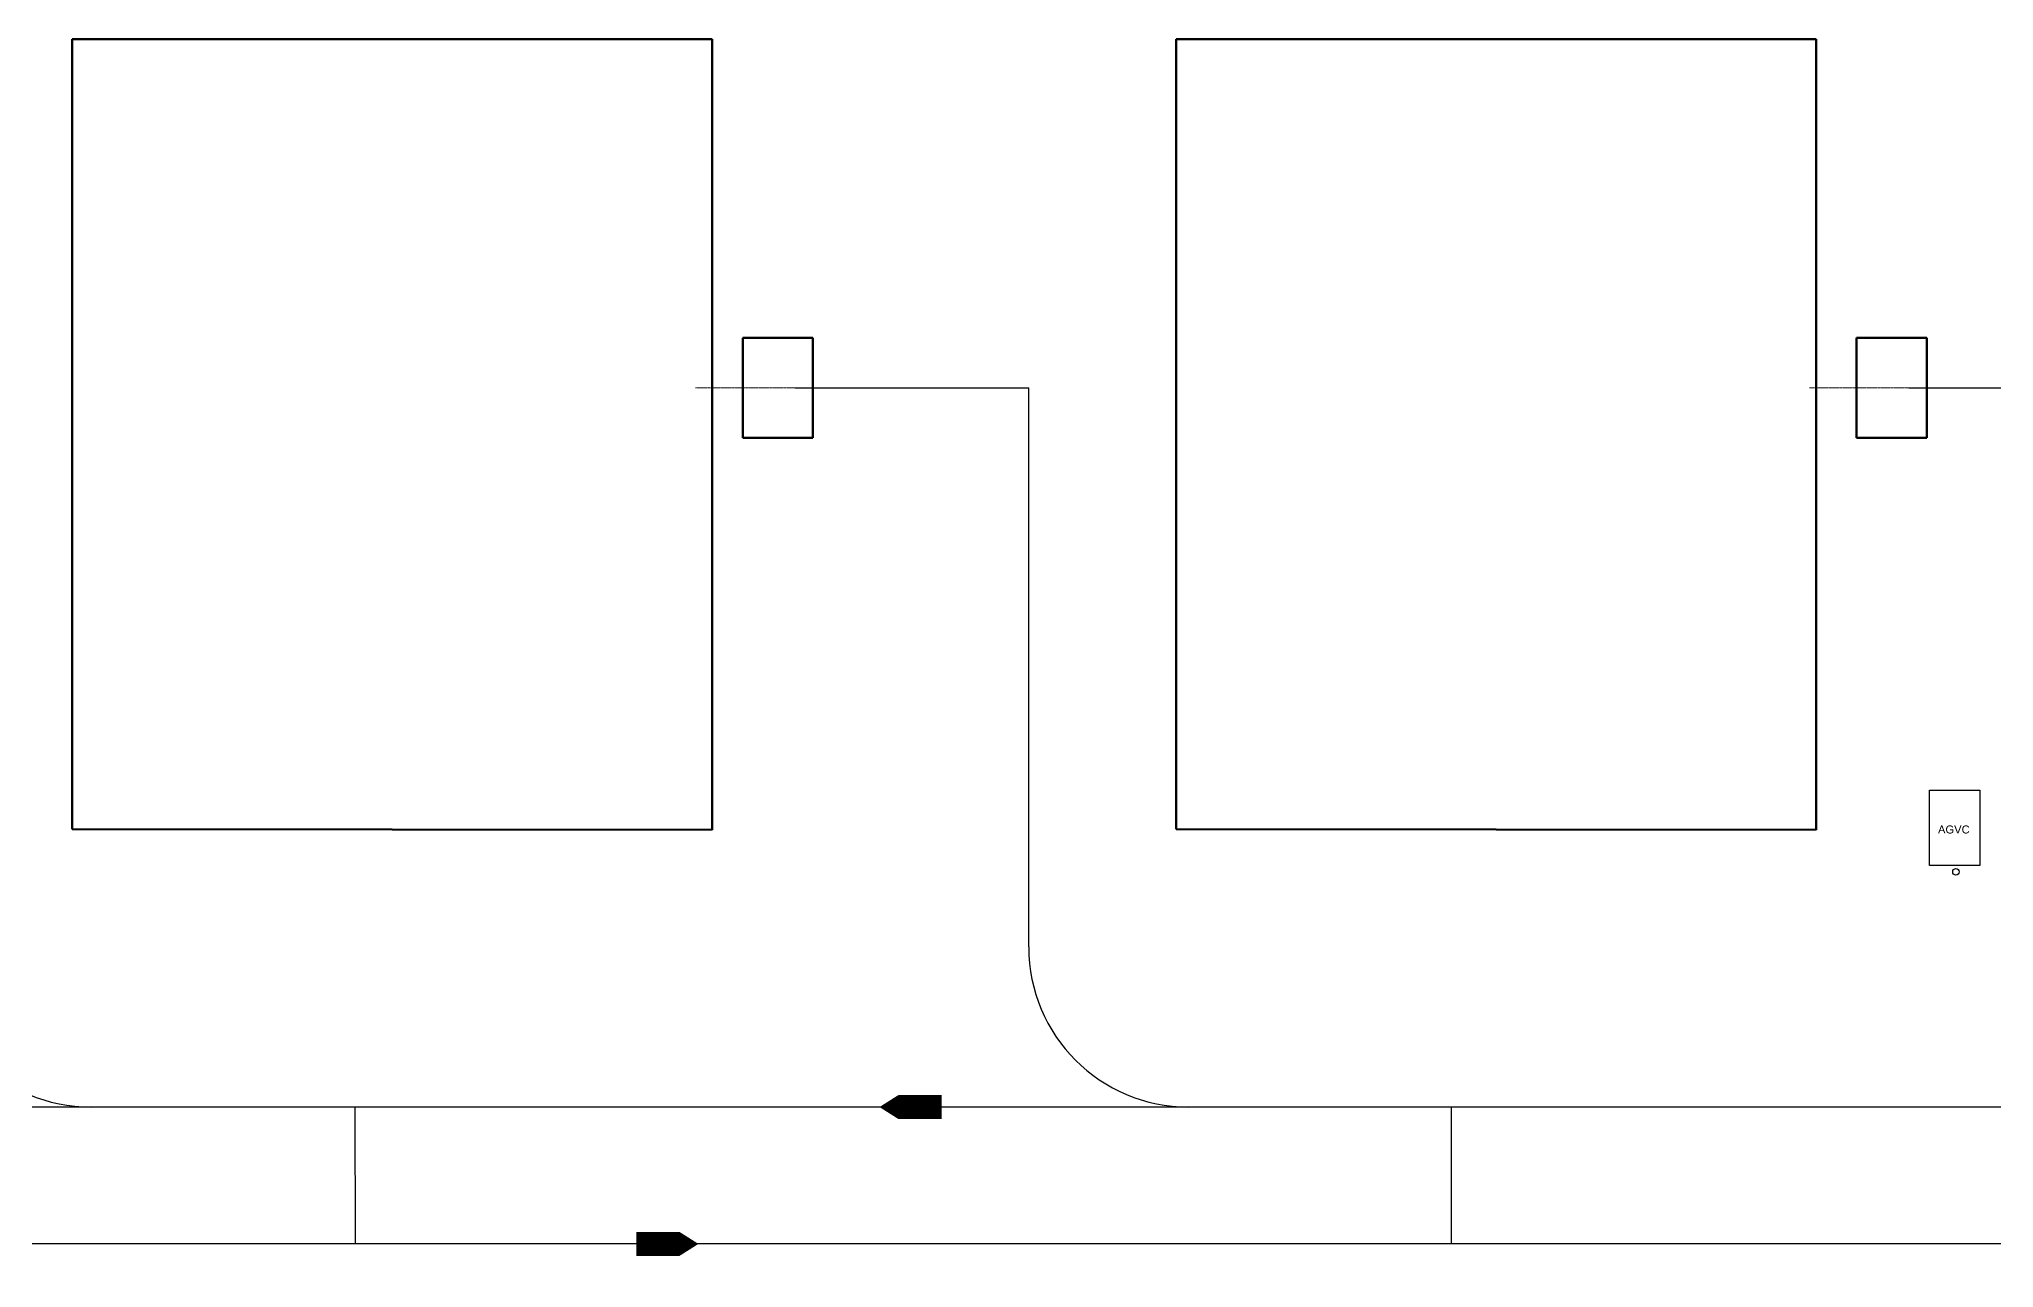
# Model space of a CAD drawing. Header units: millimetres. Extents: x -200 to 131724, y -200 to 65783.
# Drawn here: x 41155 to 65587, y 45368 to 60721 of the extents above; entities that cross this region are included whole.
import ezdxf

# ---------------------------------------------------------------- set-up
doc = ezdxf.new("R2010")
doc.units = ezdxf.units.MM
doc.linetypes.add('CENTER', pattern=[19, 14, -1, 3, -1])
doc.layers.add('0_이슈사항', color=1, linetype='Continuous')
doc.layers.add('1', color=7, linetype='Continuous')
doc.styles.get("Standard").update_dxf_attribs({"font": 'arial.ttf'})

# ---------------------------------------------------------------- blocks, each defined once
blk = doc.blocks.new('A$C2D0E60D7')
at = {"color": 1}
blk.add_lwpolyline([(-447, 792), (183, 792), (183, -148), (-447, -148)], close=True, dxfattribs=at)
blk.add_circle((-117, -228), 40, dxfattribs=at)
at = {"color": 1, "insert": (-341, 351), "char_height": 100, "attachment_point": 1}
blk.add_mtext_dynamic_manual_height_columns('AGVC', width=465.72, gutter_width=5000, heights=[0], dxfattribs=at)

msp = doc.modelspace()

# ---------------------------------------------------------------- linework, layer by layer
at = {"color": 252, "true_color": 0x939598}
for p, q in [((50604, 56365, 0), (53523, 56365, 0)), ((53523, 49378, 0), (53523, 56365, 0)), ((64524, 56365, 0), (67443, 56365, 0)), ((112157, 47378, 0), (26907, 47378, 0)), ((45100, 47380), (45104, 45668, 0)), ((58805, 47378, 0), (58805, 45668, 0)), ((100268, 45668, 0), (26907, 45668, 0))]:
    msp.add_line(p, q, dxfattribs=at)
at = {"color": 252, "true_color": 0x939598, "elevation": 0}
for points in [[(52434, 47378, 300, 300, 0), (52132, 47378, 600, 0, 0), (51658, 47378, 0, 0, 0)], [(48620, 45668, 300, 300, 0), (48922, 45668, 600, 0, 0), (49396, 45668, 0, 0, 0)]]:
    msp.add_lwpolyline(points, format="xyseb", dxfattribs=at)
at = {"color": 252, "true_color": 0x939598}
for centre in [(41807, 49378, 0), (55523, 49378, 0)]:
    msp.add_arc(centre, 2000, 180, 270, dxfattribs=at)
at = {"layer": '1', "color": 252, "linetype": 'Continuous', "lineweight": 50, "true_color": 0x939598}
for p, q in [((41569, 60721, 0), (41567, 60721, 0)), ((41567, 60721, 0), (41567, 60719, 0)), ((41567, 60719, 0), (41567, 60721, 0)), ((41567, 60721, 0), (49567, 60721, 0)), ((41567, 50848, 0), (41567, 60721, 0)), ((49567, 60721, 0), (49567, 60691, 0)), ((49567, 60691, 0), (49567, 50841, 0)), ((55369, 60721, 0), (55367, 60721, 0)), ((55367, 60721, 0), (55367, 60719, 0)), ((55367, 60719, 0), (55367, 60721, 0)), ((55367, 60721, 0), (63367, 60721, 0)), ((55367, 50848, 0), (55367, 60721, 0)), ((63367, 60721, 0), (63367, 60691, 0)), ((63367, 60691, 0), (63367, 50841, 0)), ((63367, 57235, 0), (63367, 57205, 0)), ((49949, 56991, 0), (49963, 56991, 0)), ((49949, 55739, 0), (49949, 56991, 0)), ((49963, 56991, 0), (50388, 56991, 0)), ((50388, 56991, 0), (50388, 56991, 0)), ((50813, 56991, 0), (50388, 56991, 0)), ((50813, 56991, 0), (50827, 56991, 0)), ((50827, 55739, 0), (50827, 56991, 0)), ((63869, 56991, 0), (63883, 56991, 0)), ((63869, 55739, 0), (63869, 56991, 0)), ((63883, 56991, 0), (64308, 56991, 0)), ((64308, 56991, 0), (64308, 56991, 0)), ((64733, 56991, 0), (64308, 56991, 0)), ((64733, 56991, 0), (64747, 56991, 0)), ((64747, 55739, 0), (64747, 56991, 0)), ((49567, 56235, 0), (49567, 56205, 0)), ((63367, 56235, 0), (63367, 56205, 0)), ((49949, 55739, 0), (49963, 55739, 0)), ((49963, 55739, 0), (50388, 55739, 0)), ((50388, 55739, 0), (50388, 55739, 0)), ((50813, 55739, 0), (50388, 55739, 0)), ((50813, 55739, 0), (50827, 55739, 0)), ((63869, 55739, 0), (63883, 55739, 0)), ((63883, 55739, 0), (64308, 55739, 0)), ((64308, 55739, 0), (64308, 55739, 0)), ((64733, 55739, 0), (64308, 55739, 0)), ((64733, 55739, 0), (64747, 55739, 0)), ((63367, 55635, 0), (63367, 55605, 0)), ((41567, 50848, 0), (49567, 50841, 0)), ((49568, 50841, 0), (49567, 50841, 0)), ((49567, 50841, 0), (49567, 50841, 0)), ((55367, 50848, 0), (63367, 50841, 0))]:
    msp.add_line(p, q, dxfattribs=at)
at = {"layer": '1', "color": 252, "linetype": 'CENTER', "lineweight": 18, "true_color": 0x939598}
for p, q in [((51041, 56365, 0), (49361, 56365, 0)), ((64961, 56365, 0), (63281, 56365, 0))]:
    msp.add_line(p, q, dxfattribs=at)

# ---------------------------------------------------------------- block references
at = {"layer": '0_이슈사항', "color": 252, "true_color": 0x939598}
msp.add_blockref('A$C2D0E60D7', (65229, 50545), dxfattribs=at)

doc.saveas('drawing.dxf')
